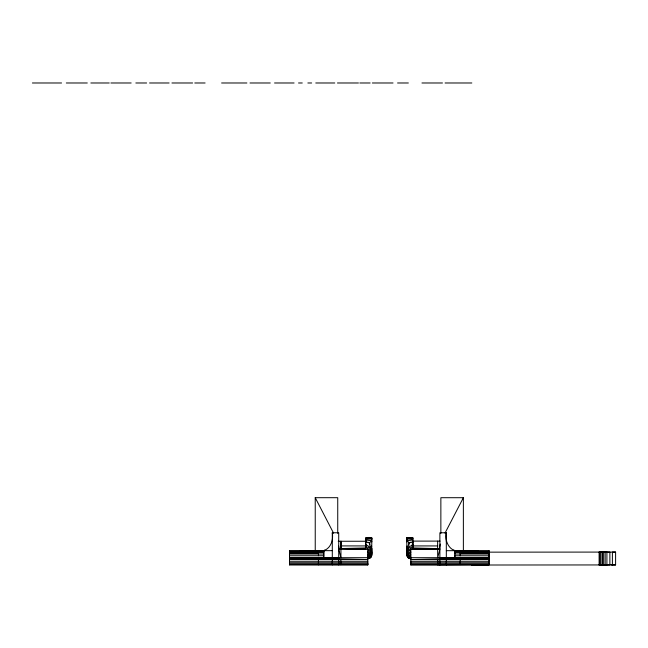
<?xml version="1.0" encoding="UTF-8"?>
<svg xmlns="http://www.w3.org/2000/svg" width="648" height="648" viewBox="0 0 648 648"><rect width="100%" height="100%" fill="white"/><g stroke="black" fill="none" stroke-linecap="round" stroke-linejoin="round"><path stroke-width="0.97" d="M338.718 564.918L289.51 564.878L289.494 550.662L323.749 550.654L323.749 557.693L323.749 550.654C330.982 548.216 333.558 539.703 332.294 532.761L338.718 532.761L338.718 564.918L367.797 564.918L367.781 549.237L368.817 545.916L371.806 554.405M332.294 532.761L332.294 564.91M367.789 557.685L340.945 557.709L338.718 549.261L338.718 548.589L365.739 547.949L365.723 544.247L367.781 545.908M340.961 549.439L340.929 541.25L340.945 557.709L289.494 557.661L289.502 559.516L367.797 559.556L289.494 557.661L338.718 557.701M340.961 548.589L365.723 549.237L365.715 538.034C372.657 536.131 373.483 538.739 369.781 542.506L365.715 542.587L365.715 537.816L371.831 538.034L371.669 555.782L370.632 557.588L367.797 558.762L368.834 558.195L370.632 554.153L368.825 549.196L367.789 552.339M410.824 552.355L409.787 549.212L407.981 554.178L409.779 558.212L410.816 558.787L407.973 557.604L406.936 555.798L406.782 537.832L412.898 538.059L412.889 549.253L439.887 548.605M446.318 564.926L446.318 550.687L489.11 550.679L489.102 564.894L410.808 564.935L410.808 563.971L489.102 563.93M410.808 564.935L410.824 549.253L409.787 545.932L406.806 554.429M406.782 537.832L406.952 540.197L412.889 541.048L412.889 549.253M437.643 549.407L437.651 541.104M410.816 562.82L489.102 562.78L489.102 564.651L437.732 564.959L437.74 559.597L489.102 559.532L489.119 557.677L410.816 557.701M440.859 533.401L440.867 497.705L463.369 497.705L463.369 551.497M460.161 564.627L460.169 559.508L446.318 558.77L489.11 558.487L460.169 559.508M478.135 551.116L454.856 550.67L454.864 557.709L454.864 555.765L460.177 555.765L460.177 550.654C450.149 553.028 444.196 541.218 446.318 532.778L439.887 532.778L439.887 564.943M489.11 550.679L489.11 552.55L454.864 552.525L454.864 550.67L453.649 550.152M367.797 561.298L289.51 561.265L289.502 554.032L323.749 554M340.961 549.391L340.961 547.511M406.782 554.356L408.823 544.296L408.823 542.53L406.952 540.197M412.898 538.059L412.889 538.699L406.782 538.051L412.898 537.84M446.351 541.744L446.318 532.778L446.318 550.687M289.494 558.738L289.502 555.773L323.741 555.749M406.79 552.89L406.806 548.2M406.79 553.457L406.944 548.467M454.864 552.525L454.864 554.024L489.11 554.048L489.102 561.281L410.816 561.322M324.964 550.136L323.765 550.63L323.749 551.359L323.749 550.63L299.473 551.124M406.79 553.951L407.349 548.726L406.944 546.11M365.723 549.237L365.731 541.25L338.224 541.25M412.889 544.263L410.824 549.253L439.887 549.277L437.667 557.726L437.651 548.605L412.873 547.965L412.889 544.263L410.832 545.924M371.806 541.89L371.831 541.031M371.66 546.094L371.264 548.702L371.822 553.935M439.433 548.961L440.324 544.053M371.806 554.745L371.272 555.287L370.632 554.153M371.822 554.34L370.624 548.921L371.264 546.029M371.442 556.365L371.79 555.166M367.789 554.996L368.825 552.266L369.797 554.615L367.789 558.325M367.789 557.045L368.825 554.899M444.998 533.134L463.369 497.705M407.981 554.178L407.341 555.304L406.806 554.761M408.823 544.296L409.82 542.57M371.669 555.782L371.272 556.365L370.632 556.008L368.834 558.625M371.093 556.996L369.23 558.463M370.85 557.337L370.121 557.944M365.715 539.703L371.822 538.674M365.715 541.031L371.66 540.181M365.715 538.682L371.822 537.816M318.435 559.491L332.294 558.754L289.502 558.463L318.435 559.491L318.443 564.854M332.294 557.993L289.502 558.463M301.587 551.116L323.757 550.654M599.133 552.072L605.159 552.08L605.151 564.935L599.133 564.935L599.133 552.072L601.96 552.064L603.653 552.08L603.653 564.935L601.773 564.935L602.519 564.926L602.51 552.064L601.79 552.072M599.133 564.935L602.519 564.926L602.502 552.08L601.781 552.072M439.887 557.717L489.119 557.677L410.816 559.572L437.74 559.597M412.889 542.603L408.823 542.53M488.057 565.007L483.87 565.015M611.275 564.943L615.6 564.935L615.6 552.08L488.859 552.153M32.4 82.985L61.56 82.985M66.307 82.985L87.286 82.985M90.85 82.985L109.245 82.985M110.897 82.985L131.155 82.985M135.837 82.985L146.626 82.985M149.575 82.985L169.104 82.985M171.939 82.985L192.61 82.985M194.789 82.985L205.1 82.985M221.608 82.985L246.88 82.985M250.006 82.985L270.265 82.985M274.55 82.985L294.079 82.985M298.534 82.985L302.26 82.985M307.857 82.985L311.648 82.985M315.77 82.985L334.765 82.985M337.454 82.985L358.433 82.985M359.826 82.985L370.138 82.985M372.357 82.985L393.028 82.985M397.564 82.985L408.353 82.985M421.961 82.985L442.471 82.985M445.095 82.985L471.817 82.985M315.236 551.124L315.236 497.696L337.738 497.696L337.738 533.328M412.873 541.104L440.057 541.104M340.961 545.908L365.731 545.924M412.873 545.924L437.651 545.924M338.718 549.261L367.781 549.237L365.723 544.247M323.749 551.359L289.494 551.383L289.494 550.662M603.952 552.08L606.909 552.08L606.909 564.943L603.96 564.943M606.277 552.08L609.873 552.08L609.873 564.935L606.285 564.943M615.6 552.08L612.392 552.08L612.4 564.935L476.871 565.015M289.502 552.533L323.749 552.509M289.502 553.157L318.435 553.133M289.51 562.764L367.797 562.796L367.797 564.918M367.797 563.946L289.51 563.914L289.51 564.878M289.51 564.635L367.797 564.675M478.742 565.015L471.922 565.015L475.122 565.015M612.4 564.935L615.6 564.935M323.749 550.638L318.435 550.63L318.435 555.749M323.749 550.654L332.294 550.662M489.11 551.399L454.864 551.375L454.856 550.67L477.025 551.132M460.177 553.149L489.11 553.173M460.177 555.765L489.11 555.79L489.119 558.754M489.11 558.487L446.318 558.009M410.808 564.692L437.732 564.716M485.563 564.999L487.094 565.007M406.782 538.691L412.898 539.719M407.973 557.604L409.382 558.487L407.519 557.013M408.491 557.96L407.762 557.353M409.779 558.649L406.823 555.182M410.816 558.341L408.815 554.631L409.787 552.282L410.824 555.02M368.793 542.554L369.789 544.28L370.624 548.921M315.236 497.696L333.607 533.247M409.779 554.915L410.816 557.061M406.96 555.79L407.171 556.381M407.349 546.053L407.989 548.945M338.629 546.118L339.163 549.042M371.669 548.451L371.822 553.441M406.782 541.048L406.806 541.914M371.798 548.184L371.822 552.874M601.96 552.064L601.96 564.926M600.421 552.064L600.429 564.926M599.457 552.072L599.465 564.926M369.781 542.506L369.789 544.28M340.872 559.58L340.872 564.7M340.929 541.25L340.961 549.391M454.864 550.654L454.856 551.375L454.864 550.654M485.83 565.007L485.012 565.007L485.83 565.007"/></g></svg>
